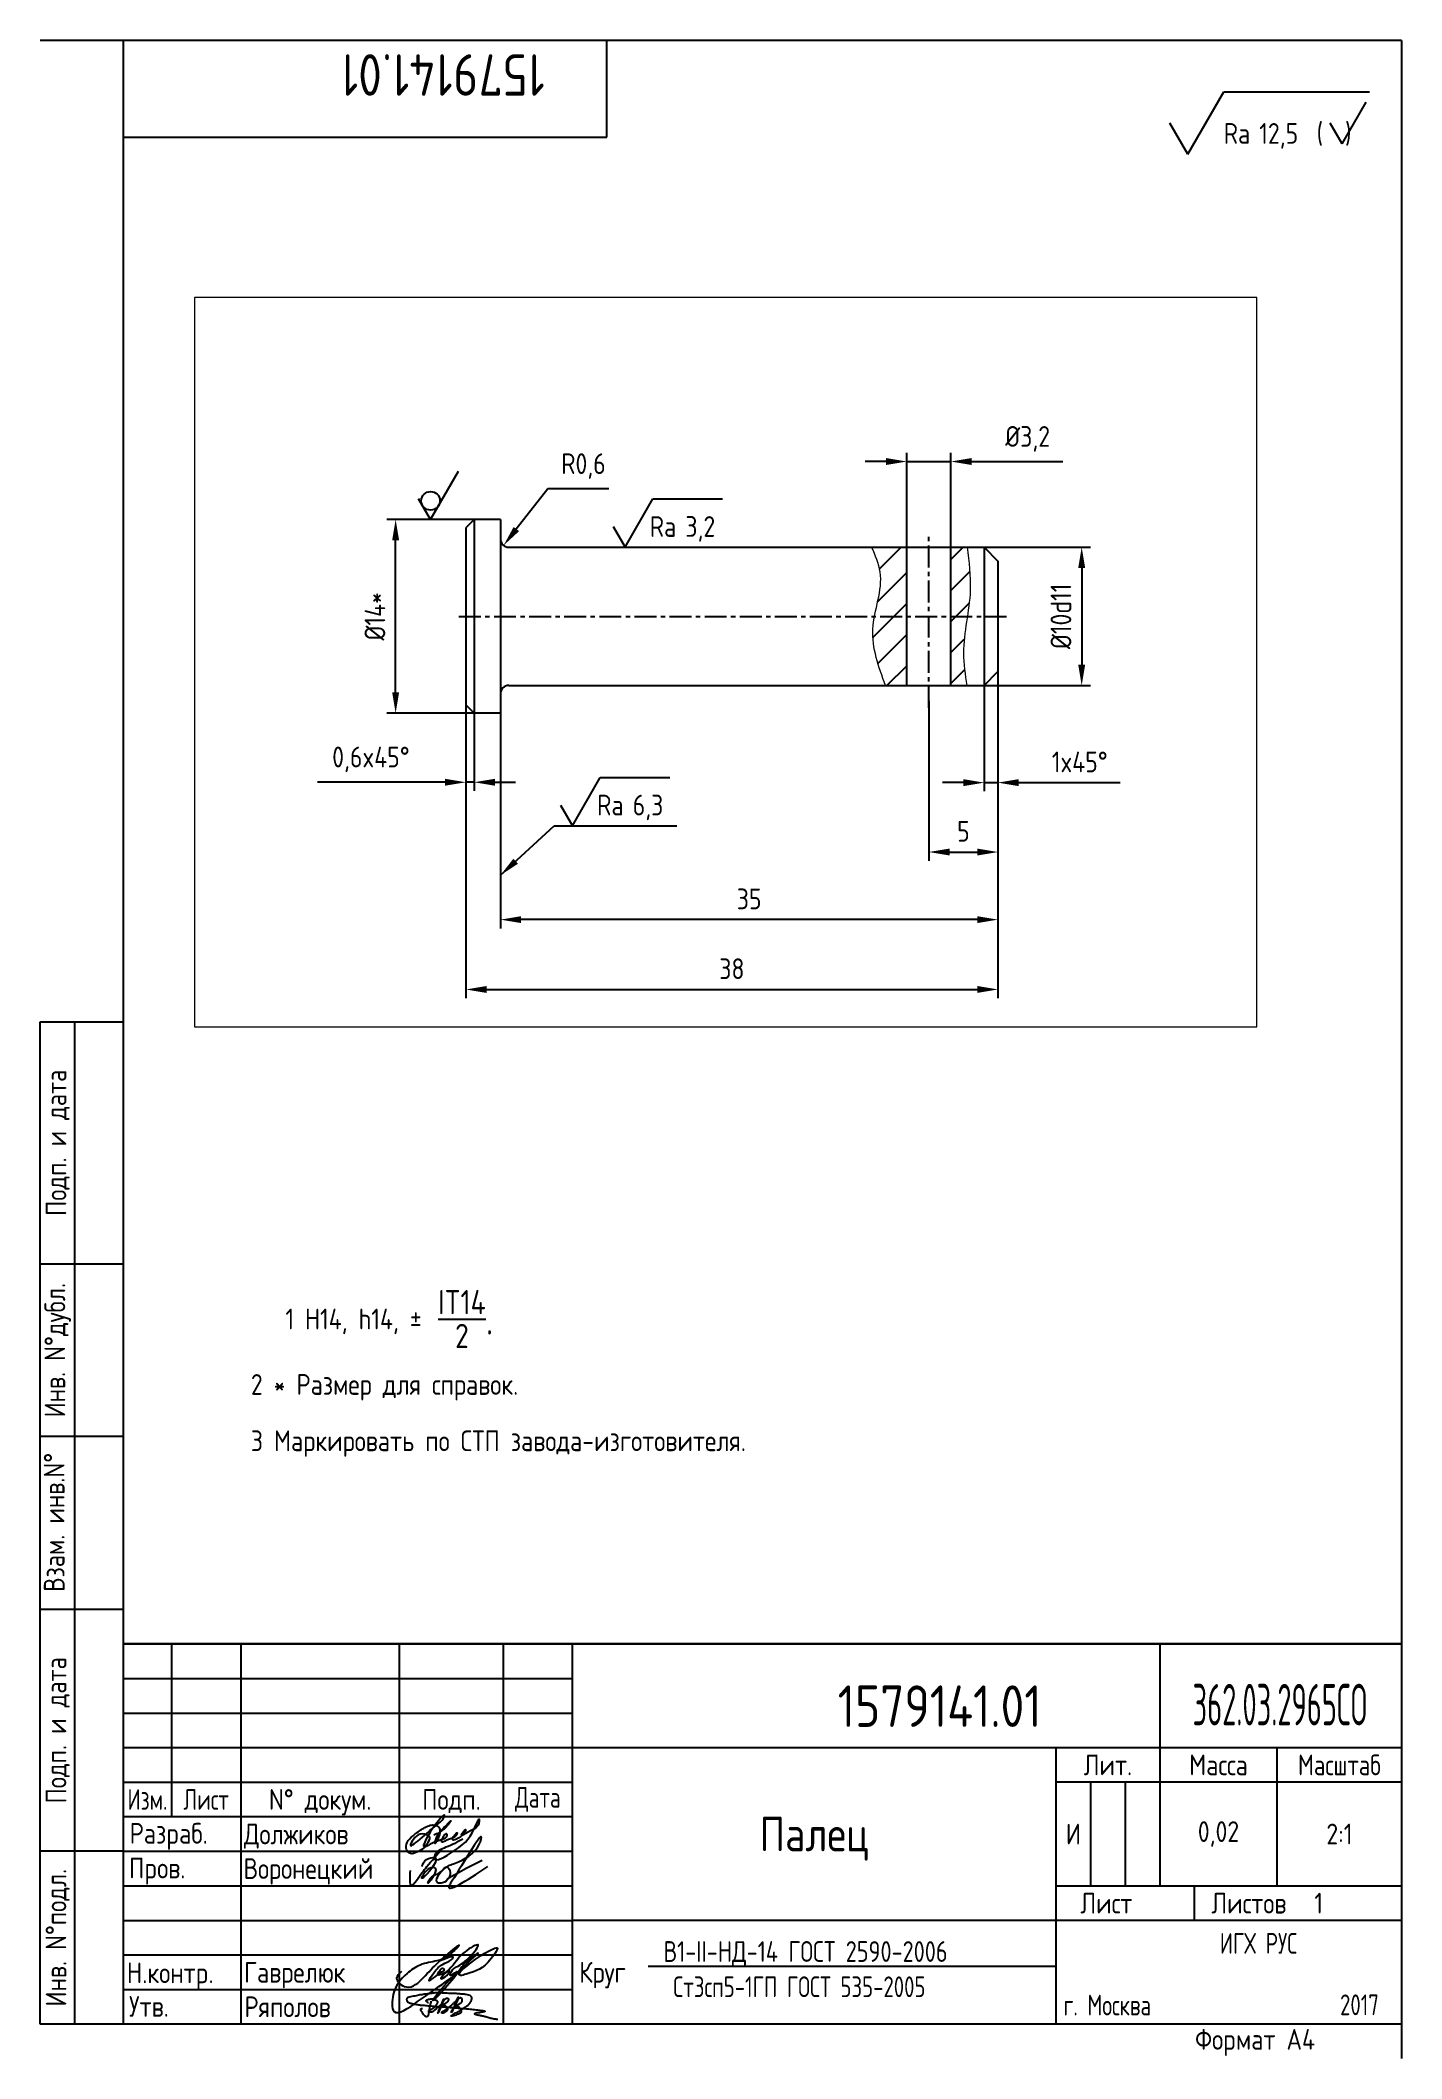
# Paper-space layout 'A4' of a CAD drawing. Header units: millimetres. Extents: x 15 to 212, y -1 to 291.
# The model-space entities are those that its viewports show. They can reach past a viewport. Long polylines and large blocks are cut down to what shows.
import ezdxf
from ezdxf.enums import TextEntityAlignment as Align

# ---------------------------------------------------------------- set-up
doc = ezdxf.new("R2010")
doc.units = ezdxf.units.MM
doc.linetypes.add('CENTER', pattern=[50.8, 31.75, -6.35, 6.35, -6.35])
for name, color, linetype in [('Bord', 1, 'Continuous'), ('CEN', 5, 'CENTER'), ('Cont', 6, 'Continuous'), ('Dim', 7, 'Continuous'), ('Hatch', 2, 'Continuous'), ('Text', 3, 'Continuous'), ('Textb', 6, 'Continuous')]:
    doc.layers.add(name, color=color, linetype=linetype)
doc.styles.add('Style1', font='romans.shx', dxfattribs={"width": 0.8})
doc.dimstyles.new('Dia2_1', dxfattribs={"dimscale": 0.5, "dimtxt": 3, "dimasz": 3, "dimexe": 1.25, "dimexo": 0, "dimgap": 1.5, "dimtad": 1, "dimtoh": 1, "dimdec": 1, "dimtxsty": 'Style1', "dimcen": 2.5, "dimclrt": 3, "dimadec": 0, "dimazin": 0, "dimtfac": 1, "dimtdec": 1, "dimtmove": 0, "dimatfit": 3, "dimfxl": 1, "dimarcsym": 0})
doc.dimstyles.new('LIN2_1', dxfattribs={"dimscale": 0.5, "dimtxt": 3, "dimasz": 3, "dimexe": 1.25, "dimexo": 0, "dimgap": 1.5, "dimtad": 1, "dimdec": 1, "dimtxsty": 'Style1', "dimcen": 2.5, "dimclrt": 3, "dimadec": 0, "dimazin": 0, "dimtfac": 1, "dimtdec": 1, "dimtmove": 0, "dimatfit": 3, "dimfxl": 1, "dimarcsym": 0})

# ---------------------------------------------------------------- blocks, each defined once
blk = doc.blocks.new('A$C314368CF')
at = {"layer": 'Text'}
for q in [(7.18, 6), (1.98, 3)]:
    blk.add_line((3.72, 0), q, dxfattribs=at)
at = {"layer": 'Text', "style": 'Style1', "width": 0.8}
blk.add_text('(  )', height=3, dxfattribs=at).set_placement((0, 0))
blk = doc.blocks.new('sherISO_18')
at = {"layer": 'Cont'}
for p, q in [((-30.94, -16.46), (-25.74, -7.46)), ((-25.74, -7.46), (-4.67, -7.46)), ((-30.94, -16.46), (-33.54, -11.96))]:
    blk.add_line(p, q, dxfattribs=at)
blk.add_blockref('A$C314368CF', (-12.3, -14.96))
at = {"layer": 'Textb', "style": 'Style1', "width": 0.8}
blk.add_text('Ra', height=3, dxfattribs=at).set_placement((-25.74, -14.96))
blk.add_attdef('12,5', (-20.6, -14.96), '', height=3, dxfattribs=at)
blk = doc.blocks.new('A4')
at = {"layer": 'Bord'}
for p, q in [((20, 55), (85, 55)), ((20, 50), (85, 50)), ((20, 45), (85, 45)), ((160, 40), (160, 25)), ((165, 40), (165, 25)), ((20, 30), (85, 30)), ((20, 25), (85, 25)), ((20, 20), (85, 20)), ((20, 15), (85, 15)), ((20, 10), (85, 10))]:
    blk.add_line(p, q, dxfattribs=at)
at = {"layer": 'Cont'}
for p, q in [((205, 292), (20, 292)), ((205, 292), (205, 5)), ((20, 292), (20, 5)), ((90, 278), (90, 292)), ((20, 278), (90, 278)), ((8, 5), (8, 150)), ((8, 150), (20, 150)), ((13, 5), (13, 150)), ((8, 115), (20, 115)), ((20, 90), (8, 90)), ((20, 65), (8, 65)), ((205, 60), (20, 60)), ((20, 60), (205, 60)), ((27, 60), (27, 35)), ((37, 60), (37, 5)), ((60, 5), (60, 60)), ((75, 60), (75, 5)), ((85, 5), (85, 60)), ((170, 60), (170, 25)), ((85, 45), (205, 45)), ((155, 5), (155, 45)), ((187, 25), (187, 45)), ((20, 40), (85, 40)), ((205, 40), (155, 40)), ((85, 35), (20, 35)), ((20, 30), (8, 30)), ((155, 25), (205, 25)), ((175, 25), (175, 20)), ((205, 20), (85, 20)), ((20, 5), (8, 5)), ((205, 5), (20, 5))]:
    blk.add_line(p, q, dxfattribs=at)
at = {"layer": 'Text', "style": 'Style1', "width": 0.8}
for s, p in [('Подп. и дата', (10.5, 132.5)), ('Инв. N%%dдубл.', (10.5, 102.5)), ('Взам. инв.N%%d ', (10, 78.38)), ('Подп. и дата', (10.5, 47.5)), ('Инв. N%%dподл.', (10.5, 17.5))]:
    blk.add_text(s, height=3, rotation=90, dxfattribs=at).set_placement(p, align=Align.MIDDLE)
at = {"layer": 'Text', "style": 'Style1'}
for s, width, p in [('Лит.', 0.8, (162.5, 42.5)), ('Масса', 0.8, (178.5, 42.5)), ('Масштаб', 0.75, (196, 42.5)), ('Изм.', 0.7, (23.5, 37.5)), ('Лист', 0.7, (32, 37.5)), ('N%%d докум.', 0.8, (48.5, 37.5)), ('Подп.', 0.8, (67.5, 37.5)), ('Лист', 0.8, (162.27, 22.5)), ('Листов', 0.8, (182.9, 22.5))]:
    blk.add_text(s, height=3, dxfattribs=dict(at, width=width)).set_placement(p, align=Align.MIDDLE_CENTER)
at = {"layer": 'Text', "style": 'Style1', "width": 0.7}
for s, p in [('Дата', (80, 37.5)), ('ИГХ РУС', (184.3, 16.69))]:
    blk.add_text(s, height=3, dxfattribs=at).set_placement(p, align=Align.MIDDLE)
at = {"layer": 'Text', "style": 'Style1'}
for s, width, p in [('Разpаб.', 0.8, (20.92, 31.1)), ('Пpов.', 0.8, (20.84, 26.08)), ('Н.контp.', 0.8, (20.54, 10.92)), ('Утв.', 0.8, (20.84, 6.06)), ('г. Москва', 0.7, (156.07, 6.25)), ('Фоpмат А4', 0.8, (175.11, 1.29))]:
    blk.add_text(s, height=3, dxfattribs=dict(at, width=width)).set_placement(p)
for tag, p, width in [('ФИО', (39, 31), 0.8), ('ФИО', (39, 26), 0.8), ('ГОСТ_СОРТАМЕНТА', (98.19, 14), 0.8), ('ФИО', (39, 11), 0.8), ('ФИО', (39, 6), 0.8), ('200', (192.85, 6.29), 0.7)]:
    blk.add_attdef(tag, p, '', height=3, dxfattribs=dict(at, width=width))
at = {"layer": 'Text', "style": 'Style1', "width": 0.8}
for tag, p in [('И', (157.49, 32.5)), ('700', (178.5, 32.5)), ('1:20', (196, 32.5))]:
    blk.add_attdef(tag, text='', height=3, dxfattribs=at).set_placement(p, align=Align.MIDDLE)
blk.add_attdef('Сборочный_чертеж', text='', height=3, dxfattribs=at).set_placement((120, 21.3), align=Align.CENTER)
for tag, p in [('1', (171.12, 22.5)), ('2', (193, 22.5))]:
    blk.add_attdef(tag, text='', height=3, dxfattribs=at).set_placement(p, align=Align.MIDDLE_CENTER)
blk.add_attdef('ЛИСТ', text='', height=3, dxfattribs=at).set_placement((85.99, 12.5), align=Align.MIDDLE_LEFT)
at = {"layer": 'Text', "style": 'Style1', "width": 0.7}
blk.add_attdef('%%OГОСТ_ТЕХ._ТРЕБОВАНИЙ', text='', height=3, dxfattribs=at).set_placement((98.19, 8), align=Align.BOTTOM_LEFT)
at = {"layer": 'Textb', "style": 'Style1', "width": 0.8}
blk.add_attdef('1234567', (81, 290), '', height=6, rotation=180, dxfattribs=at)
blk.add_attdef('1234567', (123.4, 48), '', height=6, dxfattribs=at)
for tag, height, p in [('123ХЯ', 6, (183.62, 48)), ('НАИМЕНОВАНИЕ', 5, (120, 30))]:
    blk.add_attdef(tag, text='', height=height, dxfattribs=at).set_placement(p, align=Align.CENTER)
blk = doc.blocks.new('A$C63F45750')
at = {"layer": 'Text'}
for points, knots in [([(3.17, 2.37), (3.12, 2.38), (3.04, 2.41), (2.94, 2.5), (2.85, 2.57), (2.79, 2.69), (2.87, 2.77), (2.99, 2.84), (3.16, 2.89), (3.36, 2.93), (3.6, 2.95), (3.82, 2.92), (4.05, 2.87), (4.25, 2.78), (4.45, 2.63), (4.46, 2.42), (4.38, 2.26), (4.28, 2.1), (4.17, 1.94), (4.03, 1.78), (3.89, 1.62), (3.75, 1.52), (3.63, 1.43), (3.49, 1.36), (3.35, 1.3), (3.24, 1.25), (3.16, 1.21), (3.12, 1.15), (3.19, 1.1), (3.27, 1.09), (3.4, 1.07), (3.55, 1.07), (3.72, 1.12), (3.92, 1.19), (4.1, 1.34), (4.26, 1.51), (4.44, 1.65), (4.59, 1.81), (4.74, 1.93), (4.84, 2.04), (4.93, 2.14), (5.07, 2.29), (5.19, 2.53), (5.28, 2.68), (5.35, 2.96), (5.23, 2.66), (5.2, 2.44), (5.04, 2.09), (4.95, 1.81), (4.86, 1.57), (4.75, 1.31), (4.67, 1.12), (4.46, 0.78), (4.62, 1.17), (4.71, 1.45), (4.88, 1.74), (5.01, 2), (5.08, 2.19), (5.19, 2.4), (5.32, 2.58), (5.4, 2.75), (5.52, 2.89), (5.65, 3.04), (5.85, 3.1), (6.02, 3.03), (6.08, 2.87), (6.03, 2.7), (5.9, 2.51), (5.7, 2.37), (5.55, 2.23), (5.4, 2.17), (5.31, 2.12), (5.12, 2.09), (5.35, 2.07), (5.48, 2), (5.64, 1.93), (5.75, 1.8), (5.85, 1.67), (5.89, 1.54), (5.89, 1.37), (5.8, 1.2), (5.63, 1.06), (5.41, 0.94), (5.23, 0.86), (5.02, 0.92), (5.13, 1.1), (5.28, 1.16), (5.44, 1.27), (5.61, 1.36), (5.74, 1.46), (5.86, 1.53), (5.95, 1.61), (6.05, 1.69), (6.15, 1.77), (6.28, 1.87), (6.46, 2.02), (6.65, 2.19), (6.83, 2.37), (6.98, 2.49), (7.11, 2.61), (7.2, 2.74), (7.32, 2.84), (7.42, 2.97), (7.48, 3.08), (7.48, 3.27), (7.34, 3.08), (7.28, 2.94), (7.18, 2.69), (7.1, 2.46), (7, 2.22), (6.93, 1.98), (6.83, 1.78), (6.73, 1.55), (6.67, 1.34), (6.6, 1.14), (6.56, 1.03), (6.39, 0.99), (6.62, 1.33), (6.75, 1.54), (6.93, 1.87), (7.05, 2.08), (7.18, 2.32), (7.33, 2.6), (7.47, 2.89), (7.6, 3.07), (7.79, 3.18), (7.95, 3.01), (8, 2.81), (7.99, 2.62), (7.94, 2.46), (7.83, 2.33), (7.69, 2.22), (7.53, 2.11), (7.37, 2.03), (7.21, 1.99), (7.11, 1.97), (6.89, 1.98), (7.07, 1.94), (7.15, 1.9), (7.27, 1.88), (7.39, 1.84), (7.52, 1.81), (7.62, 1.72), (7.7, 1.62), (7.78, 1.51), (7.83, 1.39), (7.87, 1.26), (7.88, 1.13), (7.86, 0.99), (7.75, 0.88), (7.6, 0.77), (7.4, 0.73), (7.19, 0.66), (6.97, 0.55), (6.71, 0.48), (6.57, 0.44), (6.42, 0.42), (6.52, 0.58), (6.61, 0.64), (6.81, 0.78), (7.06, 0.89), (7.33, 1.04), (7.55, 1.16), (7.7, 1.24), (7.84, 1.32), (7.99, 1.43), (8.21, 1.58), (8.48, 1.76), (8.74, 1.95), (8.97, 2.12), (9.1, 2.29), (9.23, 2.44), (9.3, 2.6), (9.37, 2.74), (9.42, 2.92), (9.45, 3.13), (9.21, 3.48), (8.67, 3.59), (8.09, 3.63), (7.57, 3.66), (7.06, 3.74), (6.57, 3.75), (6.09, 3.74), (5.67, 3.78), (5.28, 3.78), (4.96, 3.81), (4.65, 3.83), (4.31, 3.82), (3.97, 3.79), (3.61, 3.74), (3.22, 3.67), (2.86, 3.66), (2.53, 3.61), (2.18, 3.52), (1.78, 3.54), (1.38, 3.37), (0.96, 3.35), (0.58, 3.24), (0.25, 3.19), (0.03, 3.06), (-0.03, 2.83), (0.02, 2.6), (0.26, 2.38), (0.59, 2.33), (1, 2.2), (1.48, 2.15), (1.93, 2.05), (2.35, 2.02), (2.72, 2.01), (3.11, 1.94), (3.68, 1.94), (4.25, 1.83), (4.91, 1.87), (5.53, 1.76), (6.13, 1.72), (6.73, 1.71), (7.32, 1.62), (7.99, 1.55), (8.64, 1.54), (9.16, 1.46), (9.61, 1.42), (10.03, 1.4), (10.41, 1.32), (10.73, 1.29), (11.01, 1.24), (11.18, 1.23), (11.42, 1.14), (11.18, 1.06), (11.01, 1.03), (10.71, 0.98), (10.37, 0.92), (10.1, 0.91), (9.65, 0.75), (10.22, 0.67), (10.54, 0.59), (11.08, 0.47), (11.61, 0.35), (12.17, 0.15), (12.64, 0.08), (12.98, 0.03), (13.11, 0.01), (13.18, 0)], [0, 0, 0, 0, 0.153866, 0.270441, 0.388867, 0.510533, 0.592156, 0.71333, 0.90842, 1.11344, 1.349254, 1.61246, 1.782219, 2.047249, 2.291879, 2.451528, 2.651081, 2.806158, 3.017979, 3.227348, 3.462381, 3.633009, 3.75766, 3.920516, 4.080796, 4.214529, 4.291786, 4.349969, 4.397594, 4.50822, 4.594826, 4.799244, 4.954392, 5.128468, 5.437537, 5.632649, 5.842485, 6.094987, 6.293219, 6.410959, 6.551192, 6.687808, 7.022147, 7.294342, 7.425356, 7.52079, 7.946481, 8.313051, 8.59833, 8.833695, 9.090496, 9.427695, 9.601191, 9.883219, 10.093306, 10.673943, 10.798776, 10.974628, 11.287247, 11.486184, 11.648652, 11.848902, 12.027194, 12.25348, 12.40059, 12.537783, 12.716293, 12.91523, 13.208551, 13.438489, 13.549668, 13.67779, 13.77127, 13.930001, 14.029091, 14.272112, 14.434836, 14.547084, 14.739051, 14.830983, 15.061241, 15.268922, 15.500489, 15.788979, 15.879568, 16.024283, 16.221854, 16.418714, 16.593102, 16.783247, 16.91018, 17.018213, 17.135263, 17.278205, 17.430482, 17.620087, 17.979626, 18.191789, 18.388716, 18.565718, 18.714854, 18.857929, 19.039974, 19.171375, 19.283034, 19.400085, 19.618058, 19.882245, 20.150781, 20.377854, 20.649532, 20.89723, 21.042543, 21.40016, 21.557817, 21.667145, 21.752781, 21.926256, 22.412297, 22.813145, 22.961412, 23.171289, 23.607257, 23.940428, 24.110007, 24.291214, 24.48084, 24.697609, 24.904078, 25.034245, 25.218018, 25.407651, 25.573473, 25.787447, 25.930292, 26.051316, 26.18846, 26.285312, 26.406799, 26.52425, 26.630463, 26.793722, 26.898606, 27.029313, 27.171012, 27.314101, 27.419918, 27.580557, 27.709367, 27.829268, 28.024364, 28.266961, 28.41242, 28.705761, 28.989137, 29.187748, 29.233768, 29.332802, 29.529535, 29.667094, 30.039923, 30.332117, 30.61061, 30.769982, 30.856778, 31.109923, 31.313488, 31.656425, 32.066331, 32.296628, 32.49714, 32.710276, 32.891468, 33.014834, 33.177747, 33.444503, 33.618009, 34.409008, 34.914636, 35.419802, 35.95397, 36.458179, 36.88069, 37.388403, 37.738353, 38.034261, 38.353468, 38.693154, 39.037638, 39.391136, 39.787481, 40.203773, 40.488977, 40.784975, 41.26625, 41.668005, 42.070065, 42.499388, 42.869834, 43.079573, 43.213439, 43.554591, 43.717296, 44.153724, 44.506336, 45.019111, 45.587859, 45.90191, 46.270392, 46.703958, 47.093115, 47.952647, 48.44014, 49.079253, 49.808223, 50.268654, 50.851051, 51.604831, 52.298429, 52.776925, 53.1907, 53.661988, 54.042386, 54.348524, 54.616841, 54.853814, 54.983777, 55.126096, 55.333328, 55.613101, 56.008732, 56.315809, 56.59982, 56.87931, 57.399251, 57.889617, 58.432507, 59.066698, 59.660314, 59.862668, 60.07277, 60.07277, 60.07277, 60.07277]), ([(2.31, 1.53), (2.26, 1.52), (2.17, 1.51), (2.06, 1.48), (1.93, 1.38), (2.07, 1.25), (2.14, 1.11), (2.26, 0.93), (2.39, 0.72), (2.57, 0.54), (2.71, 0.44), (2.86, 0.4), (3.02, 0.43), (3.14, 0.54), (3.21, 0.79), (3.25, 1.07), (3.31, 1.4), (3.35, 1.67), (3.38, 1.92), (3.47, 2.19), (3.5, 2.43), (3.54, 2.59), (3.56, 2.64)], [0, 0, 0, 0, 0.15847, 0.269731, 0.363591, 0.555514, 0.688037, 0.848606, 1.204359, 1.433632, 1.58673, 1.729549, 1.880686, 2.057874, 2.19169, 2.63505, 2.928153, 3.184121, 3.441863, 3.696117, 4.025873, 4.178055, 4.178055, 4.178055, 4.178055])]:
    blk.add_open_spline(points, degree=3, knots=knots, dxfattribs=at)
blk = doc.blocks.new('*D5')
at = {"layer": 'Defpoints', "color": 0, "transparency": 16777216}
for p in [(991.98, 1493.38), (992.58, 1492.78), (991.98, 1487.78)]:
    blk.add_point(p, dxfattribs=at)
at = {"layer": 'Dim', "color": 0, "lineweight": -2, "transparency": 16777216}
for p, q in [((991.98, 1493.38), (991.98, 1487.16)), ((992.58, 1492.78), (992.58, 1487.16)), ((990.48, 1487.78), (981.25, 1487.78)), ((992.58, 1487.78), (991.98, 1487.78)), ((994.08, 1487.78), (995.58, 1487.78))]:
    blk.add_line(p, q, dxfattribs=at)
at = {"layer": 'Dim', "color": 0, "transparency": 16777216}
for points in [[(990.48, 1488.03), (990.48, 1487.53), (991.98, 1487.78)], [(994.08, 1488.03), (994.08, 1487.53), (992.58, 1487.78)]]:
    blk.add_solid(points, dxfattribs=at)
at = {"layer": 'Dim', "color": 3, "transparency": 16777216, "insert": (985.11, 1489.43), "char_height": 1.5, "attachment_point": 5, "style": 'Style1'}
blk.add_mtext('0,6x45°', dxfattribs=at)
blk = doc.blocks.new('*D6')
at = {"layer": 'Defpoints', "color": 0, "transparency": 16777216}
for p in [(1027.08, 1510.98), (1023.88, 1504.78), (1027.08, 1504.78)]:
    blk.add_point(p, dxfattribs=at)
at = {"layer": 'Dim', "color": 0, "lineweight": -2, "transparency": 16777216}
for p, q in [((1023.88, 1504.78), (1023.88, 1511.61)), ((1027.08, 1504.78), (1027.08, 1511.61)), ((1022.38, 1510.98), (1020.88, 1510.98)), ((1023.88, 1510.98), (1027.08, 1510.98)), ((1028.58, 1510.98), (1035.18, 1510.98))]:
    blk.add_line(p, q, dxfattribs=at)
at = {"layer": 'Dim', "color": 0, "transparency": 16777216}
for points in [[(1022.38, 1511.23), (1022.38, 1510.73), (1023.88, 1510.98)], [(1028.58, 1511.23), (1028.58, 1510.73), (1027.08, 1510.98)]]:
    blk.add_solid(points, dxfattribs=at)
at = {"layer": 'Dim', "color": 3, "transparency": 16777216, "insert": (1032.63, 1512.62), "char_height": 1.5, "attachment_point": 5, "style": 'Style1'}
blk.add_mtext('%%c3,2', dxfattribs=at)
blk = doc.blocks.new('*D7')
at = {"layer": 'Defpoints', "color": 0, "transparency": 16777216}
for p in [(995.08, 1505.38), (994.71, 1504.91)]:
    blk.add_point(p, dxfattribs=at)
at = {"layer": 'Dim', "color": 0, "lineweight": -2, "transparency": 16777216}
for p, q in [((997.91, 1509.01), (995.63, 1506.09)), ((1002.32, 1509.01), (997.91, 1509.01))]:
    blk.add_line(p, q, dxfattribs=at)
at = {"layer": 'Dim', "color": 0, "transparency": 16777216}
blk.add_solid([(995.44, 1506.25), (995.83, 1505.94), (994.71, 1504.91)], dxfattribs=at)
at = {"layer": 'Dim', "color": 3, "transparency": 16777216, "insert": (1000.49, 1510.65), "char_height": 1.5, "attachment_point": 5, "style": 'Style1'}
blk.add_mtext('R0,6', dxfattribs=at)
blk = doc.blocks.new('*D8')
at = {"layer": 'Defpoints', "color": 0, "transparency": 16777216}
for p in [(1030.48, 1495.78), (994.48, 1492.78), (994.48, 1477.84)]:
    blk.add_point(p, dxfattribs=at)
at = {"layer": 'Dim', "color": 0, "lineweight": -2, "transparency": 16777216}
for p, q in [((1030.48, 1495.78), (1030.48, 1477.21)), ((994.48, 1492.78), (994.48, 1477.21)), ((1028.98, 1477.84), (995.98, 1477.84))]:
    blk.add_line(p, q, dxfattribs=at)
at = {"layer": 'Dim', "color": 0, "transparency": 16777216}
for points in [[(995.98, 1478.09), (995.98, 1477.59), (994.48, 1477.84)], [(1028.98, 1478.09), (1028.98, 1477.59), (1030.48, 1477.84)]]:
    blk.add_solid(points, dxfattribs=at)
at = {"layer": 'Dim', "color": 3, "transparency": 16777216, "insert": (1012.48, 1479.34), "char_height": 1.5, "attachment_point": 5, "style": 'Style1'}
blk.add_mtext('35', dxfattribs=at)
blk = doc.blocks.new('*D9')
at = {"layer": 'Defpoints', "color": 0, "transparency": 16777216}
for p in [(1030.48, 1495.78), (991.98, 1493.38), (1030.48, 1472.79)]:
    blk.add_point(p, dxfattribs=at)
at = {"layer": 'Dim', "color": 0, "lineweight": -2, "transparency": 16777216}
for p, q in [((1030.48, 1495.78), (1030.48, 1472.17)), ((991.98, 1493.38), (991.98, 1472.17)), ((993.48, 1472.79), (1028.98, 1472.79))]:
    blk.add_line(p, q, dxfattribs=at)
at = {"layer": 'Dim', "color": 0, "transparency": 16777216}
for points in [[(993.48, 1473.04), (993.48, 1472.54), (991.98, 1472.79)], [(1028.98, 1473.04), (1028.98, 1472.54), (1030.48, 1472.79)]]:
    blk.add_solid(points, dxfattribs=at)
at = {"layer": 'Dim', "color": 3, "transparency": 16777216, "insert": (1011.23, 1474.29), "char_height": 1.5, "attachment_point": 5, "style": 'Style1'}
blk.add_mtext('38', dxfattribs=at)
blk = doc.blocks.new('*D10')
at = {"layer": 'Defpoints', "color": 0, "transparency": 16777216}
for p in [(986.9, 1506.78), (992.58, 1506.78), (992.58, 1492.78)]:
    blk.add_point(p, dxfattribs=at)
at = {"layer": 'Dim', "color": 0, "lineweight": -2, "transparency": 16777216}
for p, q in [((992.58, 1506.78), (986.27, 1506.78)), ((986.9, 1494.28), (986.9, 1505.28)), ((992.58, 1492.78), (986.27, 1492.78))]:
    blk.add_line(p, q, dxfattribs=at)
at = {"layer": 'Dim', "color": 0, "transparency": 16777216}
for points in [[(986.65, 1505.28), (987.15, 1505.28), (986.9, 1506.78)], [(986.65, 1494.28), (987.15, 1494.28), (986.9, 1492.78)]]:
    blk.add_solid(points, dxfattribs=at)
at = {"layer": 'Dim', "color": 3, "transparency": 16777216, "insert": (985.4, 1499.78), "char_height": 1.5, "attachment_point": 5, "rotation": 90, "style": 'Style1'}
blk.add_mtext('%%c14*', dxfattribs=at)
blk = doc.blocks.new('sherISO_03')
at = {"layer": 'Text'}
blk.add_line((4.04, 7), (14.12, 7), dxfattribs=at)
blk.add_lwpolyline([(-1.73, 3), (0, 0), (4.04, 7)], dxfattribs=at)
at = {"layer": 'Text', "style": 'Style1', "width": 0.8}
blk.add_text('Ra', height=3, dxfattribs=at).set_placement((3.58, 1.5))
blk.add_attdef('6,3', (8.73, 1.5), '', height=3, dxfattribs=at)
blk = doc.blocks.new('*D11')
at = {"layer": 'Defpoints', "color": 0, "transparency": 16777216}
for p in [(1030.48, 1495.78), (1025.48, 1493.66), (1030.48, 1482.73)]:
    blk.add_point(p, dxfattribs=at)
at = {"layer": 'Dim', "color": 0, "lineweight": -2, "transparency": 16777216}
for p, q in [((1030.48, 1495.78), (1030.48, 1482.1)), ((1025.48, 1493.66), (1025.48, 1482.1)), ((1026.98, 1482.73), (1028.98, 1482.73))]:
    blk.add_line(p, q, dxfattribs=at)
at = {"layer": 'Dim', "color": 0, "transparency": 16777216}
for points in [[(1026.98, 1482.98), (1026.98, 1482.48), (1025.48, 1482.73)], [(1028.98, 1482.98), (1028.98, 1482.48), (1030.48, 1482.73)]]:
    blk.add_solid(points, dxfattribs=at)
at = {"layer": 'Dim', "color": 3, "transparency": 16777216, "insert": (1027.98, 1484.23), "char_height": 1.5, "attachment_point": 5, "style": 'Style1'}
blk.add_mtext('5', dxfattribs=at)
blk = doc.blocks.new('*D12')
at = {"layer": 'Defpoints', "color": 0, "transparency": 16777216}
for p in [(1029.48, 1504.78), (1029.48, 1494.78), (1036.54, 1494.78)]:
    blk.add_point(p, dxfattribs=at)
at = {"layer": 'Dim', "color": 0, "lineweight": -2, "transparency": 16777216}
for p, q in [((1029.48, 1504.78), (1037.17, 1504.78)), ((1036.54, 1503.28), (1036.54, 1496.28)), ((1029.48, 1494.78), (1037.17, 1494.78))]:
    blk.add_line(p, q, dxfattribs=at)
at = {"layer": 'Dim', "color": 0, "transparency": 16777216}
for points in [[(1036.29, 1503.28), (1036.79, 1503.28), (1036.54, 1504.78)], [(1036.29, 1496.28), (1036.79, 1496.28), (1036.54, 1494.78)]]:
    blk.add_solid(points, dxfattribs=at)
at = {"layer": 'Dim', "color": 3, "transparency": 16777216, "insert": (1035.04, 1499.78), "char_height": 1.5, "attachment_point": 5, "rotation": 90, "style": 'Style1'}
blk.add_mtext('%%c10d11', dxfattribs=at)
blk = doc.blocks.new('*D13')
at = {"layer": 'Defpoints', "color": 0, "transparency": 16777216}
for p in [(1030.48, 1495.78), (1029.48, 1494.78), (1030.48, 1487.75)]:
    blk.add_point(p, dxfattribs=at)
at = {"layer": 'Dim', "color": 0, "lineweight": -2, "transparency": 16777216}
for p, q in [((1030.48, 1495.78), (1030.48, 1487.13)), ((1029.48, 1494.78), (1029.48, 1487.13)), ((1027.98, 1487.75), (1026.48, 1487.75)), ((1029.48, 1487.75), (1030.48, 1487.75)), ((1031.98, 1487.75), (1039.32, 1487.75))]:
    blk.add_line(p, q, dxfattribs=at)
at = {"layer": 'Dim', "color": 0, "transparency": 16777216}
for points in [[(1027.98, 1488), (1027.98, 1487.5), (1029.48, 1487.75)], [(1031.98, 1488), (1031.98, 1487.5), (1030.48, 1487.75)]]:
    blk.add_solid(points, dxfattribs=at)
at = {"layer": 'Dim', "color": 3, "transparency": 16777216, "insert": (1036.4, 1489.25), "char_height": 1.5, "attachment_point": 5, "style": 'Style1'}
blk.add_mtext('1x45°', dxfattribs=at)
blk = doc.blocks.new('sherISO_09')
at = {"layer": 'Text'}
for q in [(4.04, 7), (-1.73, 3)]:
    blk.add_line((0, 0), q, dxfattribs=at)
blk.add_circle((0, 2.71), 1.35, dxfattribs=at)

msp = doc.modelspace()

# ---------------------------------------------------------------- hatches: boundary and pattern name
at = {"layer": 'Hatch'}
h = msp.add_hatch(dxfattribs=at)
h.set_pattern_fill('ANSI31', color=256, scale=0.5, style=0)
h.set_pattern_definition([(45, (969.6422, 1206.2406), (-1.122532, 1.122532), [])])
edge = h.paths.add_edge_path()
edge.add_spline(control_points=[(1021.34, 1504.78), (1021.61, 1504.19), (1022.32, 1502.58), (1021.75, 1500.86), (1021.55, 1499.78)], knot_values=[5.102379, 5.102379, 5.102379, 5.102379, 7.00318, 10.237258, 10.237258, 10.237258, 10.237258], degree=3, periodic=0)
edge.add_line((1021.55, 1499.78), (1023.88, 1499.78))
edge.add_line((1023.88, 1499.78), (1023.88, 1504.78))
edge.add_line((1023.88, 1504.78), (1021.34, 1504.78))
edge = h.paths.add_edge_path()
edge.add_line((1023.88, 1499.78), (1021.55, 1499.78))
edge.add_spline(control_points=[(1021.55, 1499.78), (1021.5, 1499.48), (1021.24, 1497.78), (1021.85, 1496.13), (1022.34, 1494.78)], knot_values=[0, 0, 0, 0, 0.912516, 5.102379, 5.102379, 5.102379, 5.102379], degree=3, periodic=0)
edge.add_line((1022.34, 1494.78), (1023.88, 1494.78))
edge.add_line((1023.88, 1494.78), (1023.88, 1499.78))
edge = h.paths.add_edge_path()
edge.add_spline(control_points=[(1028.22, 1494.78), (1028.11, 1495.56), (1027.86, 1497.23), (1028.14, 1498.9), (1028.27, 1499.78)], knot_values=[5.018231, 5.018231, 5.018231, 5.018231, 7.366503, 10.04541, 10.04541, 10.04541, 10.04541], degree=3, periodic=0)
edge.add_line((1028.27, 1499.78), (1027.08, 1499.78))
edge.add_line((1027.08, 1499.78), (1027.08, 1494.78))
edge.add_line((1027.08, 1494.78), (1028.22, 1494.78))
edge = h.paths.add_edge_path()
edge.add_spline(control_points=[(1028.27, 1499.78), (1028.37, 1500.41), (1028.6, 1502.07), (1028.38, 1503.74), (1028.25, 1504.78)], knot_values=[0, 0, 0, 0, 1.894454, 5.018231, 5.018231, 5.018231, 5.018231], degree=3, periodic=0)
edge.add_line((1028.25, 1504.78), (1027.08, 1504.78))
edge.add_line((1027.08, 1504.78), (1027.08, 1499.78))
edge.add_line((1027.08, 1499.78), (1028.27, 1499.78))

# ---------------------------------------------------------------- linework, layer by layer
at = {"layer": 'CEN', "ltscale": 0.2}
for p, q in [((1025.48, 1493.16), (1025.48, 1505.86)), ((991.48, 1499.78), (1031.11, 1499.78))]:
    msp.add_line(p, q, dxfattribs=at)
at = {"layer": 'Cont'}
for p, q in [((992.58, 1506.78), (991.98, 1506.18)), ((992.58, 1506.78), (992.58, 1492.78)), ((994.48, 1506.78), (992.58, 1506.78)), ((994.48, 1506.78), (994.48, 1492.78)), ((991.98, 1506.18), (991.98, 1493.38)), ((995.08, 1504.78), (1029.48, 1504.78)), ((1023.88, 1494.78), (1023.88, 1504.78)), ((1027.08, 1494.78), (1027.08, 1504.78)), ((1029.48, 1504.78), (1029.48, 1494.78)), ((1029.48, 1504.78), (1030.48, 1503.78)), ((1030.48, 1503.78), (1030.48, 1495.78)), ((1029.48, 1494.78), (1030.48, 1495.78)), ((995.08, 1494.78), (1029.48, 1494.78)), ((992.58, 1492.78), (991.98, 1493.38)), ((994.48, 1492.78), (992.58, 1492.78))]:
    msp.add_line(p, q, dxfattribs=at)
for centre, start, end in [((995.08, 1505.38), 180, 270), ((995.08, 1494.18), 90, 180)]:
    msp.add_arc(centre, 0.6, start, end, dxfattribs=at)
at = {"layer": 'Cont', "color": 1, "linetype": 'Continuous', "lineweight": 20}
for points, knots in [([(1022.34, 1494.78), (1021.85, 1496.13), (1020.86, 1498.82), (1022.45, 1502.3), (1021.61, 1504.19), (1021.34, 1504.78)], [0, 0, 0, 0, 4.189863, 8.336457, 10.237258, 10.237258, 10.237258, 10.237258]), ([(1028.25, 1504.78), (1028.38, 1503.74), (1028.71, 1501.18), (1027.77, 1497.86), (1028.11, 1495.56), (1028.22, 1494.78)], [0, 0, 0, 0, 3.123777, 7.697138, 10.04541, 10.04541, 10.04541, 10.04541])]:
    msp.add_open_spline(points, degree=3, knots=knots, dxfattribs=at)
at = {"layer": 'Dim'}
msp.add_line((992.58, 1506.78), (986.27, 1506.78), dxfattribs=at)

# ---------------------------------------------------------------- block references
at = {"layer": 'Cont', "xscale": 0.5, "yscale": 0.5, "zscale": 0.5}
for p, values in [((1003.5, 1504.78), {'6,3': '3,2'}), ((999.69, 1484.63), {'6,3': '6,3'})]:
    msp.add_blockref('sherISO_03', p, dxfattribs=at).add_auto_attribs(values)
at = {"layer": 'Dim', "xscale": 0.5, "yscale": 0.5, "zscale": 0.5}
msp.add_blockref('sherISO_09', (989.43, 1506.78), dxfattribs=at)

# ---------------------------------------------------------------- dimensions: what is measured, and where the dimension line sits
at = {"layer": 'Dim'}
for base, p1, p2, text, picture, middle in [((1027.08, 1510.98), (1023.88, 1504.78), (1027.08, 1504.78), '%%c<>', '*D6', (1032.63, 1512.62)), ((1030.48, 1472.79), (991.98, 1493.38), (1030.48, 1495.78), '38', '*D9', (1011.23, 1474.29)), ((994.48, 1477.84), (1030.48, 1495.78), (994.48, 1492.78), '35', '*D8', (1012.48, 1479.34)), ((991.98, 1487.78), (992.58, 1492.78), (991.98, 1493.38), '<>x45°', '*D5', (985.11, 1489.43))]:
    dim = msp.add_linear_dim(base=base, p1=p1, p2=p2, text=text, dimstyle='LIN2_1', dxfattribs=at)
    dim.commit()
    dim.dimension.update_dxf_attribs({"geometry": picture, "text_midpoint": middle})
dim = msp.add_radius_dim(center=(995.08, 1505.38), mpoint=(994.71, 1504.91), dimstyle='Dia2_1', override={"dimtmove": 1}, dxfattribs=at)
dim.commit()
dim.dimension.update_dxf_attribs({"geometry": '*D7', "text_midpoint": (997.91, 1509.01), "dimtype": 164})
for base, p1, p2, text, picture, middle in [((986.9, 1506.78), (992.58, 1492.78), (992.58, 1506.78), '%%c<>*', '*D10', (985.4, 1499.78)), ((1036.54, 1494.78), (1029.48, 1504.78), (1029.48, 1494.78), '%%c<>d11', '*D12', (1035.04, 1499.78))]:
    dim = msp.add_linear_dim(base=base, p1=p1, p2=p2, angle=90, text=text, dimstyle='LIN2_1', dxfattribs=at)
    dim.commit()
    dim.dimension.update_dxf_attribs({"geometry": picture, "text_midpoint": middle})
dim = msp.add_linear_dim(base=(1030.48, 1482.73), p1=(1025.48, 1493.66), p2=(1030.48, 1495.78), dimstyle='LIN2_1', dxfattribs=at)
dim.commit()
dim.dimension.update_dxf_attribs({"geometry": '*D11', "text_midpoint": (1027.98, 1484.23)})
dim = msp.add_linear_dim(base=(1030.48, 1487.75), p1=(1029.48, 1494.78), p2=(1030.48, 1495.78), text='<>x45°', dimstyle='LIN2_1', dxfattribs=at)
dim.commit()
dim.dimension.update_dxf_attribs({"geometry": '*D13', "text_midpoint": (1036.4, 1487.75), "dimtype": 160})

# ---------------------------------------------------------------- leaders
msp.add_leader([(994.48, 1481.05), (998.38, 1484.63), (1007.24, 1484.63)], dimstyle='LIN2_1', override={"dimgap": 1.5, "dimtad": 1}, dxfattribs=at)

psp = doc.layouts.new('A4')

# ---------------------------------------------------------------- linework, layer by layer
at = {"layer": 'Bord'}
psp.add_line((102.49, 12.54), (161.52, 12.54), dxfattribs=at)
at = {"layer": 'Defpoints'}
for p, q in [((26.52, 291.16), (14.52, 291.16)), ((211.52, 4.16), (211.52, -0.84))]:
    psp.add_line(p, q, dxfattribs=at)
at = {"layer": 'Text'}
for points, knots in [([(75.65, 30.93), (74.89, 30.51), (73.57, 29.79), (71.7, 29.2), (71.37, 27.27), (76.3, 30.38), (76.63, 30.98), (78.04, 34.01), (78.01, 32.57), (77.13, 32.45), (74.94, 30.97), (76.26, 32.73), (75.72, 31.21), (73.2, 30.11), (75.09, 32.28), (74.54, 31.08), (73.82, 31.11), (71.95, 29.86), (73.29, 32.13), (73.41, 31.03), (71.5, 30.59), (70.23, 29.76), (68.08, 28.41), (67.03, 30.14), (68.54, 31.56), (69.95, 32.52), (71.23, 33.16), (72.19, 32.74), (72.6, 31.75), (71.3, 29.44), (72, 31.73), (72.6, 32.18), (74.25, 33.99), (73.26, 32.54), (72.53, 32), (71.72, 31.6), (71.48, 31.48)], [0, 0, 0, 0, 2.703743, 4.672825, 5.02799, 7.955933, 13.437489, 13.883188, 14.189441, 16.413959, 17.478513, 18.47964, 18.959294, 20.910841, 22.003091, 22.470554, 23.533771, 24.710748, 26.01626, 26.201331, 27.488187, 30.382065, 32.258784, 33.069724, 35.439902, 37.010787, 38.612861, 39.32109, 39.818865, 41.83144, 42.782113, 44.494961, 45.867914, 46.467245, 48.290622, 49.101188, 49.101188, 49.101188, 49.101188]), ([(70, 30.15), (70.42, 31.07), (70.95, 32.25), (73.22, 34.82), (72.77, 33.65), (71.27, 32.62), (67.06, 28.51), (68.71, 31.25), (69.69, 31.94), (71.25, 31.25), (70.62, 30.44), (70.1, 29.75), (69.93, 30.02), (69.97, 30.1), (70, 30.15)], [0, 0, 0, 0, 4.062617, 5.226919, 5.800291, 6.663227, 11.774431, 12.938639, 14.11351, 15.354081, 16.396133, 16.918576, 17.03251, 17.182794, 17.182794, 17.182794, 17.182794]), ([(69.73, 26.96), (69.89, 27.34), (70.2, 28.09), (72.71, 28.64), (70.9, 26.2), (69.38, 24.86), (70.43, 26.86), (72.58, 26.93), (70.11, 23.63), (71.17, 25.84), (72.33, 25.74), (73.31, 27.24), (74.15, 25.86), (73.31, 24.53), (71.28, 24.52), (72.86, 26.93), (75.26, 27.59), (77.63, 28.88), (79.13, 33.31), (75.34, 26.78), (72.68, 22.64), (76.15, 24.9), (79.29, 26.96)], [0, 0, 0, 0, 1.213353, 2.399709, 5.497648, 5.861317, 7.611627, 8.43806, 10.837371, 11.583123, 13.461301, 14.534506, 15.162086, 17.217848, 17.944717, 20.123775, 21.948027, 26.460707, 27.144718, 34.52243, 35.159468, 41.304292, 41.304292, 41.304292, 41.304292]), ([(68.04, 26.4), (68, 25.95), (67.93, 25.29), (68.09, 23.75), (69.42, 25.65), (70.55, 27.08), (71.93, 28.69), (72.74, 29.63)], [0, 0, 0, 0, 1.523947, 2.237958, 3.351836, 5.856423, 9.374056, 9.374056, 9.374056, 9.374056]), ([(78.47, 27.85), (77.7, 27.46), (75.98, 26.59), (74.31, 25.63), (73.39, 25.11)], [0, 0, 0, 0, 2.587978, 5.77327, 5.77327, 5.77327, 5.77327]), ([(66.78, 11.77), (66.44, 11.46), (65.56, 10.65), (67.95, 8.79), (71.08, 12.05), (72.58, 13.67), (75.47, 15.89), (73.57, 13.81), (72.16, 13.28), (69.46, 12.9), (67.16, 11.24), (65.42, 9.2), (65.28, 4.68), (71.43, 9.05), (75.18, 11.65), (78.47, 14.36), (81.14, 15.49), (78.82, 12.15), (77.53, 11.84), (74.22, 10.78), (76.48, 13.21), (78.55, 14.93), (75.86, 13.12), (74.76, 11.02), (69.97, 5.89), (72.58, 9.38), (75.69, 12.6), (73.56, 10.79), (74.11, 12.12), (75.27, 12.65), (76.46, 13.51), (78.72, 16.36), (75.09, 14.25), (74.8, 12.94), (71.75, 10.34), (73.37, 11.03), (73.97, 12.26), (72.92, 11.48), (71.61, 10.95), (72.67, 12.6), (73.03, 11.88), (71.95, 11.42), (70.15, 9.66), (71.64, 11.9), (72.55, 12.86), (73.71, 13.18), (74.67, 14.21), (73.42, 13.73), (72.38, 13.33)], [0, 0, 0, 0, 1.17994, 3.087717, 5.863103, 12.338328, 12.854096, 14.088578, 16.834551, 19.302558, 21.570562, 25.210018, 27.650956, 31.348291, 40.129863, 44.562748, 45.223917, 46.979401, 51.214655, 52.099288, 55.323111, 56.227801, 58.471865, 60.028126, 65.752911, 68.466223, 71.038525, 71.934922, 72.780229, 73.495807, 76.028152, 77.999346, 80.11892, 83.1954, 85.334448, 86.270878, 87.060466, 88.110212, 88.803314, 89.989889, 90.197567, 90.706974, 92.884587, 94.19917, 96.055742, 97.375783, 97.753899, 99.636325, 99.636325, 99.636325, 99.636325])]:
    psp.add_open_spline(points, degree=3, knots=knots, dxfattribs=at)

# ---------------------------------------------------------------- block references
ref = psp.add_blockref('A4', (6.52, -0.84))
ref.add_attrib('ФИО', 'Должиков', (43.98, 30.16), dxfattribs={"layer": 'Text', "height": 3, "style": 'Style1', "width": 0.8})
ref.add_attrib('123ХЯ', '362.03.2965СО', dxfattribs={"layer": 'Textb', "height": 6, "style": 'Style1', "width": 0.48}).set_placement((193.89, 47.38), align=Align.CENTER)
ref.add_attrib('1234567', '1579141.01', (129.92, 47.16), dxfattribs={"layer": 'Textb', "height": 6, "style": 'Style1', "width": 0.8})
ref.add_attrib('НАИМЕНОВАНИЕ', 'Палец', dxfattribs={"layer": 'Textb', "height": 5, "style": 'Style1', "width": 0.8}).set_placement((126.52, 29.16), align=Align.CENTER)
ref.add_attrib('ЛИСТ', 'Круг', dxfattribs={"layer": 'Text', "height": 3, "style": 'Style1', "width": 0.8}).set_placement((92.51, 11.66), align=Align.MIDDLE_LEFT)
ref.add_attrib('ГОСТ_СОРТАМЕНТА', 'В1-II-НД-14 ГОСТ 2590-2006', (104.71, 13.16), dxfattribs={"layer": 'Text', "height": 3, "style": 'Style1', "width": 0.75})
ref.add_attrib('%%OГОСТ_ТЕХ._ТРЕБОВАНИЙ', ' Ст3сп5-1ГП ГОСТ 535-2005', dxfattribs={"layer": 'Text', "height": 3, "style": 'Style1', "width": 0.7}).set_placement((104.71, 7.16), align=Align.BOTTOM_LEFT)
ref.add_attrib('И', 'И', dxfattribs={"layer": 'Text', "height": 3, "style": 'Style1', "width": 0.8}).set_placement((164.01, 31.66), align=Align.MIDDLE)
ref.add_attrib('700', '0,02', dxfattribs={"layer": 'Text', "height": 3, "style": 'Style1', "width": 0.8}).set_placement((185.02, 31.66), align=Align.MIDDLE)
ref.add_attrib('1:20', '2:1', dxfattribs={"layer": 'Text', "height": 3, "style": 'Style1', "width": 0.8}).set_placement((202.52, 31.66), align=Align.MIDDLE)
ref.add_attrib('2', '1', dxfattribs={"layer": 'Text', "height": 3, "style": 'Style1', "width": 0.8}).set_placement((199.52, 21.66), align=Align.MIDDLE_CENTER)
ref.add_attrib('200', '2017', (202.61, 5.45), dxfattribs={"layer": 'Text', "height": 3, "style": 'Style1', "width": 0.7})
ref.add_attrib('1234567', '1579141.01', (87.52, 289.16), dxfattribs={"layer": 'Textb', "height": 6, "rotation": 180, "style": 'Style1', "width": 0.8})
at = {"layer": 'Cont'}
psp.add_blockref('A$C63F45750', (67.54, 4.86), dxfattribs=at)
at = {"layer": 'Dim'}
psp.add_blockref('sherISO_18', (211.52, 291.16), dxfattribs=at).add_auto_attribs({'12,5': '12,5'})

# ---------------------------------------------------------------- texts
at = {"layer": 'Cont', "color": 3, "insert": (65.04, 106.17), "char_height": 3, "attachment_point": 5, "style": 'Style1'}
psp.add_mtext('\\A1;1 H14, h14, %%P{\\H1.5x; \\H0.7778x;\\SIT14/2;\\H1.286x;.}', dxfattribs=at)
at = {"layer": 'Text', "style": 'Style1', "width": 0.8}
for s, p in [('2 * Размер для справок.', (44.99, 95.2)), ('3 Маркировать по СТП завода-изготовителя.', (44.99, 87.05)), ('Воронецкий', (43.93, 25.16)), ('Гаврелюк', (44.01, 10.16)), ('Ряполов', (44.06, 5.16))]:
    psp.add_text(s, height=3, dxfattribs=at).set_placement(p)

# ---------------------------------------------------------------- viewports
at = {"layer": 'Defpoints'}
psp.add_viewport(center=(113.7, 201.21), size=(153.76, 105.5163), view_center_point=(1010.78, 1496.47), view_height=52.7582, dxfattribs=at)

doc.saveas('drawing.dxf')
